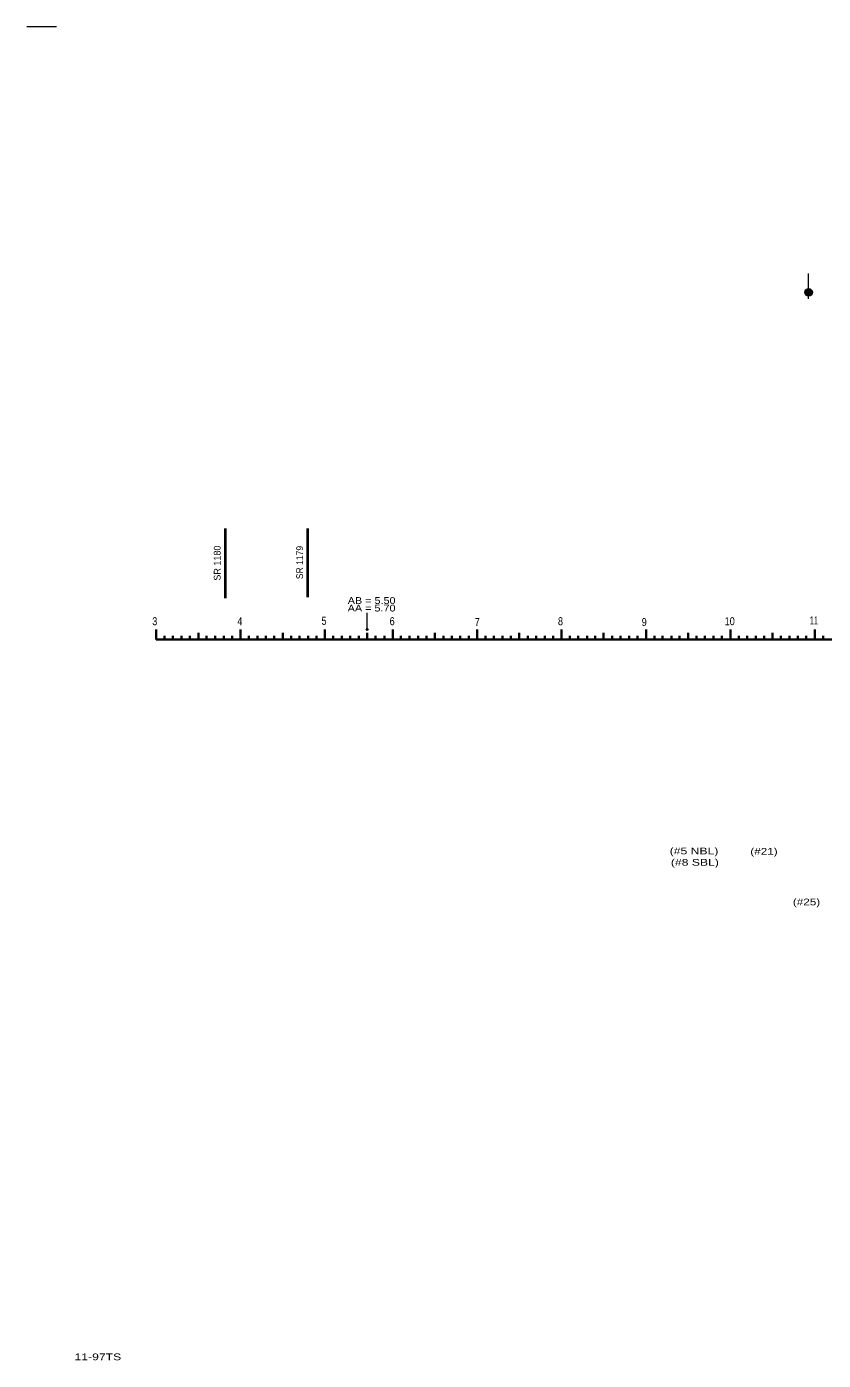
# Model space of a CAD drawing. Extents: x 2147475.2 to 2147496.4, y 2147473.4 to 2147489.3.
# Drawn here: x 2147475.2 to 2147484.65, y 2147473.43 to 2147489.26 of the extents above; entities that cross this region are included whole.
import ezdxf
from ezdxf.enums import TextEntityAlignment as Align

# ---------------------------------------------------------------- set-up
doc = ezdxf.new("R2010")
doc.units = 0
doc.header["$LTSCALE"] = 0.032
doc.layers.add('1', color=7, linetype='Continuous', lineweight=35)
doc.layers.add('3', color=7, linetype='Continuous', lineweight=13)

msp = doc.modelspace()

# ---------------------------------------------------------------- hatches: boundary and pattern name
at = {"layer": '1'}
msp.add_hatch(color=256, dxfattribs=at).paths.add_polyline_path([(2147484.5248, 2147486.108, 1), (2147484.4352, 2147486.108, 1)])

# ---------------------------------------------------------------- linework, layer by layer
at = {"layer": '1', "lineweight": 13}
for p, q in [((2147475.555, 2147489.263), (2147475.2, 2147489.263)), ((2147484.48, 2147486.033), (2147484.48, 2147486.333))]:
    msp.add_line(p, q, dxfattribs=at)
at = {"layer": '1'}
for p, q in [((2147476.737, 2147481.988), (2147476.737, 2147482.108)), ((2147476.836, 2147482.031), (2147476.836, 2147481.988)), ((2147476.934, 2147482.031), (2147476.934, 2147481.988)), ((2147477.038, 2147482.031), (2147477.038, 2147481.988)), ((2147477.137, 2147482.031), (2147477.137, 2147481.988)), ((2147477.238, 2147482.067), (2147477.238, 2147481.988)), ((2147477.336, 2147482.031), (2147477.336, 2147481.988)), ((2147477.435, 2147482.031), (2147477.435, 2147481.988)), ((2147477.538, 2147482.031), (2147477.538, 2147481.988)), ((2147477.637, 2147482.031), (2147477.637, 2147481.988)), ((2147477.738, 2147482.108), (2147477.738, 2147481.988)), ((2147477.837, 2147482.031), (2147477.837, 2147481.988)), ((2147477.938, 2147482.031), (2147477.938, 2147481.988)), ((2147478.039, 2147482.031), (2147478.039, 2147481.988)), ((2147478.138, 2147482.031), (2147478.138, 2147481.988)), ((2147478.239, 2147482.067), (2147478.239, 2147481.988)), ((2147478.338, 2147482.031), (2147478.338, 2147481.988)), ((2147478.439, 2147482.031), (2147478.439, 2147481.988)), ((2147478.54, 2147482.031), (2147478.54, 2147481.988)), ((2147478.638, 2147482.031), (2147478.638, 2147481.988)), ((2147478.74, 2147482.108), (2147478.74, 2147481.988)), ((2147478.838, 2147482.031), (2147478.838, 2147481.988)), ((2147478.939, 2147482.031), (2147478.939, 2147481.988)), ((2147479.04, 2147482.031), (2147479.04, 2147481.988)), ((2147479.141, 2147482.031), (2147479.141, 2147481.988)), ((2147479.24, 2147482.067), (2147479.24, 2147481.988)), ((2147479.339, 2147482.031), (2147479.339, 2147481.988)), ((2147479.445, 2147482.031), (2147479.445, 2147481.988)), ((2147479.544, 2147482.108), (2147479.544, 2147481.988)), ((2147479.642, 2147482.031), (2147479.642, 2147481.988)), ((2147479.744, 2147482.031), (2147479.744, 2147481.988)), ((2147479.845, 2147482.031), (2147479.845, 2147481.988)), ((2147479.946, 2147482.031), (2147479.946, 2147481.988)), ((2147480.044, 2147482.067), (2147480.044, 2147481.988)), ((2147480.145, 2147482.031), (2147480.145, 2147481.988)), ((2147480.244, 2147482.031), (2147480.244, 2147481.988)), ((2147480.345, 2147482.031), (2147480.345, 2147481.988)), ((2147480.446, 2147482.031), (2147480.446, 2147481.988)), ((2147480.545, 2147482.108), (2147480.545, 2147481.988)), ((2147480.646, 2147482.031), (2147480.646, 2147481.988)), ((2147480.745, 2147482.031), (2147480.745, 2147481.988)), ((2147480.846, 2147482.031), (2147480.846, 2147481.988)), ((2147480.947, 2147482.031), (2147480.947, 2147481.988)), ((2147481.046, 2147482.067), (2147481.046, 2147481.988)), ((2147481.147, 2147482.031), (2147481.147, 2147481.988)), ((2147481.245, 2147482.031), (2147481.245, 2147481.988)), ((2147481.349, 2147482.031), (2147481.349, 2147481.988)), ((2147481.448, 2147482.031), (2147481.448, 2147481.988)), ((2147481.546, 2147482.108), (2147481.546, 2147481.988)), ((2147481.647, 2147482.031), (2147481.647, 2147481.988)), ((2147481.746, 2147482.031), (2147481.746, 2147481.988)), ((2147481.85, 2147482.031), (2147481.85, 2147481.988)), ((2147481.948, 2147482.031), (2147481.948, 2147481.988)), ((2147482.047, 2147482.067), (2147482.047, 2147481.988)), ((2147482.148, 2147482.031), (2147482.148, 2147481.988)), ((2147482.247, 2147482.031), (2147482.247, 2147481.988)), ((2147482.35, 2147482.031), (2147482.35, 2147481.988)), ((2147482.449, 2147482.031), (2147482.449, 2147481.988)), ((2147482.55, 2147482.108), (2147482.55, 2147481.988)), ((2147482.649, 2147482.031), (2147482.649, 2147481.988)), ((2147482.747, 2147482.031), (2147482.747, 2147481.988)), ((2147482.851, 2147482.031), (2147482.851, 2147481.988)), ((2147482.949, 2147482.031), (2147482.949, 2147481.988)), ((2147483.051, 2147482.067), (2147483.051, 2147481.988)), ((2147483.149, 2147482.031), (2147483.149, 2147481.988)), ((2147483.248, 2147482.031), (2147483.248, 2147481.988)), ((2147483.351, 2147482.031), (2147483.351, 2147481.988)), ((2147483.45, 2147482.031), (2147483.45, 2147481.988)), ((2147483.551, 2147482.108), (2147483.551, 2147481.988)), ((2147483.65, 2147482.031), (2147483.65, 2147481.988)), ((2147483.749, 2147482.031), (2147483.749, 2147481.988)), ((2147483.852, 2147482.031), (2147483.852, 2147481.988)), ((2147483.951, 2147482.031), (2147483.951, 2147481.988)), ((2147484.052, 2147482.067), (2147484.052, 2147481.988)), ((2147484.15, 2147482.031), (2147484.15, 2147481.988)), ((2147484.252, 2147482.031), (2147484.252, 2147481.988)), ((2147484.353, 2147482.031), (2147484.353, 2147481.988)), ((2147484.451, 2147482.031), (2147484.451, 2147481.988)), ((2147484.552, 2147482.108), (2147484.552, 2147481.988)), ((2147484.651, 2147482.031), (2147484.651, 2147481.988)), ((2147476.737, 2147481.988), (2147495.571, 2147481.988))]:
    msp.add_line(p, q, dxfattribs=at)
at = {"layer": '1', "lineweight": 13}
msp.add_circle((2147484.48, 2147486.108), 0.0448, dxfattribs=at)
at = {"layer": '3', "lineweight": 40}
for p, q in [((2147477.557, 2147483.305), (2147477.557, 2147482.479)), ((2147478.532, 2147483.307), (2147478.532, 2147482.49))]:
    msp.add_line(p, q, dxfattribs=at)
at = {"layer": '3'}
msp.add_line((2147479.24, 2147482.096), (2147479.241, 2147482.304), dxfattribs=at)
msp.add_lwpolyline([(2147479.24, 2147482.096), (2147479.227, 2147482.116), (2147479.253, 2147482.115)], close=True, dxfattribs=at)

# ---------------------------------------------------------------- texts
at = {"layer": '1'}
for s, height, width, p in [('3', 0.095, 0.85, (2147476.72, 2147482.158)), ('4', 0.095, 0.85, (2147477.73, 2147482.158)), ('5', 0.095, 0.85, (2147478.729, 2147482.163)), ('6', 0.095, 0.85, (2147479.5375, 2147482.158)), ('7', 0.095, 0.85, (2147480.547, 2147482.148)), ('8', 0.095, 0.85, (2147481.535, 2147482.158)), ('9', 0.095, 0.85, (2147482.529, 2147482.148)), ('10', 0.095, 0.85, (2147483.5435, 2147482.158)), ('11', 0.095, 0.65, (2147484.5425, 2147482.167)), ('(#5 NBL)', 0.08001, 1.35, (2147483.12, 2147479.438)), ('(#21)', 0.08001, 1.3, (2147483.95, 2147479.433)), ('(#8 SBL)', 0.08001, 1.35, (2147483.13, 2147479.303)), ('(#25)', 0.08001, 1.3, (2147484.455, 2147478.833)), ('11-97TS', 0.08001, 1.35, (2147476.045, 2147473.433))]:
    msp.add_text(s, height=height, dxfattribs=dict(at, width=width)).set_placement(p, align=Align.CENTER)
at = {"layer": '3'}
msp.add_text('SR 1180', height=0.08, rotation=90, dxfattribs=at).set_placement((2147477.501, 2147482.8955), align=Align.CENTER)
at = {"layer": '3', "width": 0.95}
msp.add_text('SR 1179', height=0.08, rotation=90, dxfattribs=at).set_placement((2147478.479, 2147482.902), align=Align.CENTER)
at = {"layer": '3', "width": 1.2}
for s, p in [('AB = 5.50', (2147479.294, 2147482.411)), ('AA = 5.70', (2147479.2935, 2147482.321))]:
    msp.add_text(s, height=0.08, dxfattribs=at).set_placement(p, align=Align.CENTER)

doc.saveas('drawing.dxf')
